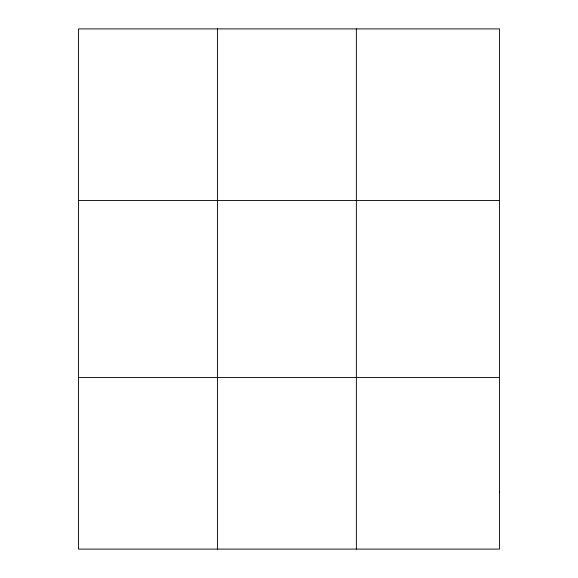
<?xml version="1.0" encoding="UTF-8"?>
<svg xmlns="http://www.w3.org/2000/svg" width="578" height="578" viewBox="0 0 578 578"><rect width="100%" height="100%" fill="white"/><g stroke="black" fill="none" stroke-linecap="round" stroke-linejoin="round"><path stroke-width="0.87" d="M217.429 549.1L217.429 28.9M356.359 549.1L356.359 28.9M78.507 200.566L499.493 200.566M78.507 377.434L499.493 377.434M499.493 491.878L499.493 549.1L78.507 549.1L78.507 28.9L499.493 28.9L499.493 491.878"/></g></svg>
